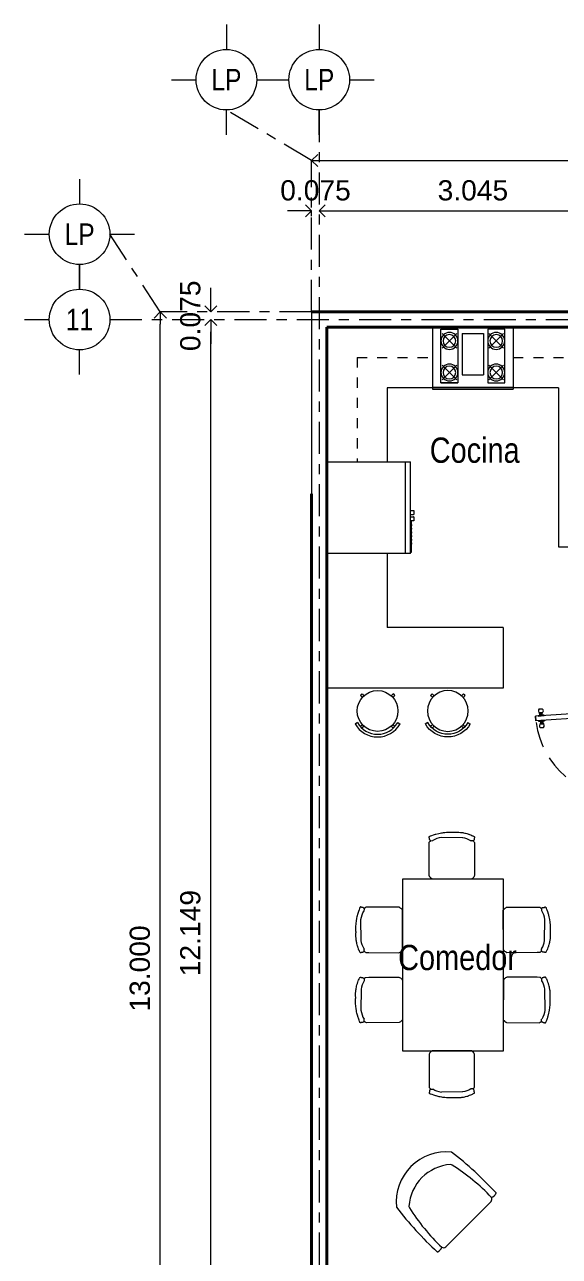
# Model space of a CAD drawing. Header units: millimetres. Extents: x 5 to 43.9, y 4.7 to 24.1.
# Drawn here: x 4.97 to 10.27, y 11.9 to 24.1 of the extents above; entities that cross this region are included whole.
import ezdxf
from ezdxf.enums import TextEntityAlignment as Align

# ---------------------------------------------------------------- set-up
doc = ezdxf.new("R2010")
doc.units = ezdxf.units.MM
for name, pattern in [('ACAD_ISO03W100', [30, 12, -18]), ('ACAD_ISO04W100', [30, 24, -3, 0, -3]), ('ACAD_ISO06W100', [36, 24, -3, 0, -3, 0, -3, 0, -3]), ('CENTER', [50.8, 31.75, -6.35, 6.35, -6.35]), ('CRISTAL', [0.6, 0.2, -0.05, 0, -0.05, 0.2, -0.05, 0, -0.05]), ('Plantas Arquitectónicas-Balcones-050614_xref$0$DASHED2', [0.375, 0.25, -0.125])]:
    doc.linetypes.add(name, pattern=pattern)
for name, color, linetype, lineweight in [('A-COTAS', 55, 'Continuous', 9), ('A-LINEA EJE', 8, 'CENTER', 5), ('A-MOBILIARIO', 45, 'Continuous', 5), ('A-MOBILIARIO FIJO', 23, 'Continuous', 5), ('A-MUROS', 51, 'Continuous', 40), ('A-POLIGONO', 12, 'ACAD_ISO06W100', 50), ('A-PUERTASVENTANAS', 140, 'Continuous', 9), ('A-SIMB EJES', 1, 'ACAD_ISO04W100', 13), ('A-TEXTOS AREAS', 23, 'Continuous', 5), ('Plantas Arquitectónicas-Balcones-050614_xref$0$A-MOBILIARIO FIJO', 23, 'Continuous', 5)]:
    doc.layers.add(name, color=color, linetype=linetype, lineweight=lineweight)
doc.styles.add('AGORA-BOLD', font='ARIALN.TTF', dxfattribs={"height": 0.15})
doc.styles.add('ARIAL', font='ARIALN.TTF')
doc.styles.get("Standard").update_dxf_attribs({"font": 'arial.ttf'})
doc.dimstyles.new('UNO-SETENTAYCINCO', dxfattribs={"dimtxt": 0.2, "dimasz": 0.12, "dimexe": 0, "dimexo": 0, "dimgap": 0.1, "dimtad": 1, "dimzin": 0, "dimdsep": 46, "dimtxsty": 'Standard', "dimblk": 'OPEN90', "dimcen": 0.05, "dimclrd": 256, "dimclre": 252, "dimclrt": 256, "dimaunit": 1, "dimadec": 4, "dimazin": 0, "dimtfac": 1, "dimtix": 1, "dimtofl": 0, "dimtmove": 2, "dimatfit": 3, "dimldrblk": 'DOT', "dimfxl": 0, "dimtolj": 1, "dimtzin": 0, "dimlwd": -1, "dimlwe": -1, "dimarcsym": 0})

# ---------------------------------------------------------------- blocks, each defined once
blk = doc.blocks.new('banco barra')
at = {"layer": 'A-MOBILIARIO'}
for p, q in [((1425.275, 1157.222), (1425.251, 1157.236)), ((1425.324, 1157.242), (1425.304, 1157.262)), ((1425.339, 1157.258), (1425.32, 1157.277)), ((1425.628, 1157.277), (1425.609, 1157.258)), ((1425.644, 1157.262), (1425.625, 1157.242)), ((1425.673, 1157.222), (1425.697, 1157.236)), ((1425.324, 1156.972), (1425.304, 1156.953)), ((1425.339, 1156.957), (1425.32, 1156.937)), ((1425.628, 1156.937), (1425.609, 1156.957)), ((1425.644, 1156.953), (1425.625, 1156.972))]:
    blk.add_line(p, q, dxfattribs=at)
blk.add_circle((1425.474, 1157.107), 0.202, dxfattribs=at)
for radius, start, end in [(0.257, 30.0004, 150.0004), (0.23, 30.0004, 150.0004), (0.23, 222.2381, 227.7627), (0.23, 312.2381, 317.7627)]:
    blk.add_arc((1425.474, 1157.107), radius, start, end, dxfattribs=at)
blk = doc.blocks.new('sillon pequeño')
at = {"layer": 'A-MOBILIARIO'}
for points in [[(-0.024, 0.349, 0.226055), (-0.021, 0.408, 0.611691), (-0.024, 0.413, 0.041735), (-0.621, 0.386), (-0.622, 0.386, 0.473258), (-0.623, -0.385), (-0.621, -0.386, 0.041725), (-0.024, -0.413, 0.609597), (-0.021, -0.408, 0.22605), (-0.024, -0.349, 0.333184), (0, -0.318), (0, 0.318, 0.333184), (-0.024, 0.349)], [(-0.024, 0.349, 0.061498), (-0.528, 0.299, 0.095187), (-0.541, 0.293, 0.374849), (-0.541, -0.293, 0.095187), (-0.528, -0.299, 0.061519), (-0.024, -0.349)], [(-0.62, -0.381, 0.000003), (-0.62, -0.381, 0.000003)]]:
    blk.add_lwpolyline(points, format="xyb", dxfattribs=at)
blk = doc.blocks.new('Plantas Arquitectónicas-Balcones-050614_xref$0$puerta 0.90')
at = {"layer": 'A-PUERTASVENTANAS'}
for p, q in [((972.843, -108.165), (972.845, -108.202)), ((972.866, -108.17), (972.855, -108.17)), ((972.868, -108.168), (972.866, -108.17)), ((972.866, -108.17), (972.868, -108.194)), ((972.871, -108.151), (972.868, -108.168)), ((972.868, -108.168), (972.87, -108.195)), ((972.876, -108.151), (972.871, -108.151)), ((972.871, -108.151), (972.875, -108.211)), ((972.919, -108.12), (972.874, -108.123)), ((972.874, -108.123), (972.919, -108.12)), ((972.932, -108.981), (972.874, -108.123)), ((972.876, -108.151), (972.88, -108.211)), ((972.976, -108.978), (972.919, -108.12)), ((972.92, -108.148), (972.925, -108.148)), ((972.92, -108.148), (972.925, -108.208)), ((972.925, -108.148), (972.93, -108.163)), ((972.925, -108.148), (972.929, -108.207)), ((972.93, -108.163), (972.932, -108.191)), ((972.93, -108.163), (972.932, -108.165)), ((972.932, -108.165), (972.944, -108.164)), ((972.932, -108.165), (972.934, -108.189)), ((972.944, -108.164), (972.945, -108.188)), ((972.944, -108.165), (972.95, -108.165)), ((972.95, -108.165), (972.951, -108.187)), ((972.951, -108.163), (972.952, -108.189)), ((972.955, -108.157), (972.957, -108.194)), ((972.991, -108.158), (972.993, -108.189)), ((972.807, -108.17), (972.809, -108.201)), ((972.848, -108.17), (972.849, -108.196)), ((972.855, -108.171), (972.849, -108.172)), ((972.849, -108.172), (972.85, -108.194)), ((972.856, -108.194), (972.85, -108.194)), ((972.855, -108.17), (972.856, -108.194)), ((972.868, -108.194), (972.856, -108.194)), ((972.87, -108.195), (972.868, -108.194)), ((972.875, -108.211), (972.87, -108.195)), ((972.88, -108.211), (972.875, -108.211)), ((972.925, -108.208), (972.929, -108.207)), ((972.929, -108.207), (972.932, -108.191)), ((972.932, -108.191), (972.934, -108.189)), ((972.934, -108.189), (972.945, -108.188)), ((972.945, -108.188), (972.951, -108.187)), ((972.096, -109.068), (972.096, -108.978)), ((972.096, -108.978), (972.116, -108.978)), ((972.116, -108.978), (972.116, -109.023)), ((972.126, -109.023), (972.116, -109.023)), ((972.126, -109.023), (972.126, -109.068)), ((972.976, -108.978), (972.932, -108.981)), ((972.966, -109.023), (972.966, -109.068)), ((972.966, -109.023), (972.976, -109.023)), ((972.976, -108.978), (972.976, -109.023)), ((972.996, -108.978), (972.976, -108.978)), ((972.996, -109.068), (972.996, -108.978)), ((972.126, -109.068), (972.096, -109.068)), ((972.966, -109.068), (972.996, -109.068))]:
    blk.add_line(p, q, dxfattribs=at)
at = {"layer": 'A-PUERTASVENTANAS', "linetype": 'Plantas Arquitectónicas-Balcones-050614_xref$0$DASHED2'}
blk.add_arc((972.976, -108.978), 0.86, 97.9994, 180, dxfattribs=at)
at = {"layer": 'A-PUERTASVENTANAS'}
for centre, start, end in [((972.827, -108.184), 30.4188, 145.3971), ((972.973, -108.174), 42.3302, 157.3085), ((972.827, -108.184), 222.3302, 337.3085), ((972.973, -108.174), 210.4188, 325.3971)]:
    blk.add_arc(centre, 0.0249, start, end, dxfattribs=at)
blk = doc.blocks.new('estufa')
at = {"layer": 'A-MOBILIARIO FIJO', "ltscale": 0.0125}
for p, q in [((969.038, -113.317), (969.038, -112.517)), ((969.652, -112.517), (969.038, -112.517)), ((969.059, -113.317), (969.059, -112.517)), ((969.652, -112.517), (969.652, -112.917)), ((969.18, -113.023), (969.18, -112.811)), ((969.589, -112.811), (969.18, -112.811)), ((969.589, -113.023), (969.589, -112.811)), ((969.652, -113.317), (969.652, -112.917)), ((969.589, -113.023), (969.18, -113.023)), ((969.652, -113.317), (969.038, -113.317))]:
    blk.add_line(p, q, dxfattribs=at)
for points in [[(969.101, -112.768), (969.101, -112.601)], [(969.276, -112.612), (969.203, -112.685), (969.131, -112.612)], [(969.589, -112.612), (969.516, -112.685), (969.443, -112.757)], [(969.443, -112.612), (969.516, -112.685), (969.589, -112.757)], [(969.131, -112.757), (969.203, -112.685), (969.276, -112.757)], [(969.101, -113.233), (969.101, -113.065)], [(969.131, -113.076), (969.203, -113.149), (969.276, -113.076)], [(969.276, -113.222), (969.203, -113.149), (969.131, -113.222)], [(969.443, -113.076), (969.516, -113.149), (969.443, -113.222)], [(969.589, -113.076), (969.516, -113.149), (969.589, -113.222)]]:
    blk.add_lwpolyline(points, dxfattribs=at)
for points in [[(969.101, -112.601), (969.633, -112.601), (969.633, -112.768), (969.101, -112.768)], [(969.633, -113.065), (969.101, -113.065), (969.101, -113.233), (969.633, -113.233)]]:
    blk.add_lwpolyline(points, close=True, dxfattribs=at)
for centre, radius in [((969.203, -112.685), 0.0839), ((969.203, -112.685), 0.0629), ((969.516, -112.685), 0.0839), ((969.516, -112.685), 0.0629), ((969.516, -112.685), 0.0629), ((969.203, -113.149), 0.0839), ((969.203, -113.149), 0.0629), ((969.516, -113.149), 0.0839), ((969.516, -113.149), 0.0629), ((969.516, -113.149), 0.0629)]:
    blk.add_circle(centre, radius, dxfattribs=at)
blk = doc.blocks.new('Plantas Arquitectónicas-Balcones-050614_xref$0$refrigerador 23 planta')
at = {"layer": 'Plantas Arquitectónicas-Balcones-050614_xref$0$A-MOBILIARIO FIJO', "linetype": 'Continuous', "lineweight": 0}
for p, q in [((8.823, 1.112), (8.823, 1.942)), ((8.823, 1.942), (9.731, 1.942)), ((9.731, 1.942), (9.731, 1.112)), ((9.731, 1.164), (8.823, 1.164)), ((8.823, 1.112), (9.731, 1.112)), ((8.834, 1.105), (8.834, 1.112)), ((9.146, 1.105), (8.834, 1.105)), ((8.916, 1.103), (8.916, 1.105)), ((8.928, 1.103), (8.916, 1.103)), ((8.928, 1.105), (8.928, 1.103)), ((8.953, 1.103), (8.953, 1.105)), ((8.965, 1.103), (8.953, 1.103)), ((8.965, 1.105), (8.965, 1.103)), ((8.989, 1.103), (8.989, 1.105)), ((9.002, 1.103), (8.989, 1.103)), ((9.002, 1.105), (9.002, 1.103)), ((9.026, 1.103), (9.026, 1.105)), ((9.038, 1.103), (9.026, 1.103)), ((9.038, 1.105), (9.038, 1.103)), ((9.063, 1.103), (9.063, 1.105)), ((9.075, 1.103), (9.063, 1.103)), ((9.075, 1.105), (9.075, 1.103)), ((9.099, 1.103), (9.099, 1.105)), ((9.112, 1.103), (9.099, 1.103)), ((9.112, 1.105), (9.112, 1.103)), ((9.146, 1.089), (9.146, 1.112)), ((9.188, 1.112), (9.188, 1.091)), ((9.208, 1.092), (9.208, 1.112)), ((9.25, 1.112), (9.25, 1.087)), ((9.146, 1.087), (9.146, 1.089)), ((9.146, 1.082), (9.146, 1.087)), ((9.147, 1.079), (9.146, 1.082)), ((9.187, 1.079), (9.147, 1.079)), ((9.188, 1.087), (9.187, 1.082)), ((9.187, 1.082), (9.187, 1.079)), ((9.188, 1.091), (9.188, 1.084)), ((9.188, 1.084), (9.188, 1.087)), ((9.208, 1.089), (9.208, 1.092)), ((9.208, 1.087), (9.208, 1.089)), ((9.209, 1.082), (9.208, 1.087)), ((9.209, 1.079), (9.209, 1.082)), ((9.249, 1.079), (9.209, 1.079)), ((9.25, 1.082), (9.249, 1.079)), ((9.25, 1.087), (9.25, 1.082))]:
    blk.add_line(p, q, dxfattribs=at)
blk = doc.blocks.new('_Open90')
at = {"color": 0, "linetype": 'ByBlock', "lineweight": -2}
for p, q in [((0, 0), (-1, 0)), ((-0.5, 0.5), (0, 0)), ((0, 0), (-0.5, -0.5))]:
    blk.add_line(p, q, dxfattribs=at)
blk = doc.blocks.new('*D128')
at = {"layer": 'A-COTAS', "ltscale": 0.01, "transparency": 16777216}
for p, q in [((7.695, 22.254), (7.575, 22.254)), ((8.01, 22.254), (8.13, 22.254))]:
    blk.add_line(p, q, dxfattribs=at)
at = {"layer": 'A-COTAS', "color": 252, "linetype": 'CRISTAL', "ltscale": 0.01, "transparency": 16777216}
blk.add_line((7.815, 22.003), (7.815, 22.254), dxfattribs=at)
at = {"layer": 'Defpoints', "color": 0, "ltscale": 0.01, "transparency": 16777216}
for p in [(7.89, 22.254), (7.89, 22.254), (7.815, 22.003)]:
    blk.add_point(p, dxfattribs=at)
at = {"layer": 'A-COTAS', "ltscale": 0.01, "transparency": 16777216, "xscale": 0.12, "yscale": 0.12, "zscale": 0.12}
blk.add_blockref('_Open90', (7.815, 22.254), dxfattribs=at)
at = {"layer": 'A-COTAS', "ltscale": 0.01, "transparency": 16777216, "xscale": 0.12, "yscale": 0.12, "zscale": 0.12, "rotation": 180}
blk.add_blockref('_Open90', (7.89, 22.254), dxfattribs=at)
at = {"layer": 'A-COTAS', "ltscale": 0.01, "transparency": 16777216, "insert": (7.853, 22.456), "char_height": 0.2, "attachment_point": 5}
blk.add_mtext('\\A1;0.075', dxfattribs=at)
blk = doc.blocks.new('_Dot')
at = {"color": 0, "linetype": 'ByBlock', "lineweight": -2}
blk.add_line((-0.5, 0), (-1, 0), dxfattribs=at)
at = {"color": 0, "linetype": 'ByBlock', "const_width": 0.5}
blk.add_lwpolyline([(-0.25, 0, 1), (0.25, 0, 1)], format="xyb", close=True, dxfattribs=at)
blk = doc.blocks.new('*D97')
at = {"layer": 'A-COTAS', "ltscale": 0.01, "transparency": 16777216}
blk.add_line((8.01, 22.254), (10.815, 22.254), dxfattribs=at)
at = {"layer": 'Defpoints', "color": 0, "ltscale": 0.01, "transparency": 16777216}
for p in [(7.89, 22.254), (10.935, 22.254), (10.935, 22.254)]:
    blk.add_point(p, dxfattribs=at)
at = {"layer": 'A-COTAS', "ltscale": 0.01, "transparency": 16777216, "xscale": 0.12, "yscale": 0.12, "zscale": 0.12, "rotation": 180}
blk.add_blockref('_Open90', (7.89, 22.254), dxfattribs=at)
at = {"layer": 'A-COTAS', "ltscale": 0.01, "transparency": 16777216, "xscale": 0.12, "yscale": 0.12, "zscale": 0.12}
blk.add_blockref('_Open90', (10.935, 22.254), dxfattribs=at)
at = {"layer": 'A-COTAS', "ltscale": 0.01, "transparency": 16777216, "insert": (9.413, 22.456), "char_height": 0.2, "attachment_point": 5}
blk.add_mtext('\\A1;3.045', dxfattribs=at)
blk = doc.blocks.new('*D98')
at = {"layer": 'A-COTAS', "ltscale": 0.01, "transparency": 16777216}
blk.add_line((7.935, 22.753), (15.255, 22.753), dxfattribs=at)
at = {"layer": 'Defpoints', "color": 0, "ltscale": 0.01, "transparency": 16777216}
for p in [(7.815, 22.753), (15.375, 22.753), (15.375, 22.753)]:
    blk.add_point(p, dxfattribs=at)
at = {"layer": 'A-COTAS', "ltscale": 0.01, "transparency": 16777216, "xscale": 0.12, "yscale": 0.12, "zscale": 0.12, "rotation": 180}
blk.add_blockref('_Open90', (7.815, 22.753), dxfattribs=at)
at = {"layer": 'A-COTAS', "ltscale": 0.01, "transparency": 16777216, "xscale": 0.12, "yscale": 0.12, "zscale": 0.12}
blk.add_blockref('_Open90', (15.375, 22.753), dxfattribs=at)
at = {"layer": 'A-COTAS', "ltscale": 0.01, "transparency": 16777216, "insert": (11.595, 22.955), "char_height": 0.2, "attachment_point": 5}
blk.add_mtext('\\A1;7.560', dxfattribs=at)
blk = doc.blocks.new('*D99')
at = {"layer": 'A-COTAS', "ltscale": 0.01, "transparency": 16777216}
blk.add_line((6.815, 9.148), (6.815, 21.058), dxfattribs=at)
at = {"layer": 'Defpoints', "color": 0, "ltscale": 0.01, "transparency": 16777216}
for p in [(6.815, 21.178), (6.815, 21.178), (6.815, 9.028)]:
    blk.add_point(p, dxfattribs=at)
at = {"layer": 'A-COTAS', "ltscale": 0.01, "transparency": 16777216, "xscale": 0.12, "yscale": 0.12, "zscale": 0.12}
for p, rotation in [((6.815, 21.178), 90), ((6.815, 9.028), 270)]:
    blk.add_blockref('_Open90', p, dxfattribs=dict(at, rotation=rotation))
at = {"layer": 'A-COTAS', "ltscale": 0.01, "transparency": 16777216, "insert": (6.613, 15.103), "char_height": 0.2, "attachment_point": 5, "rotation": 90}
blk.add_mtext('\\A1;12.149', dxfattribs=at)
blk = doc.blocks.new('*D100')
at = {"layer": 'A-COTAS', "ltscale": 0.01, "transparency": 16777216}
blk.add_line((6.315, 8.373), (6.315, 21.133), dxfattribs=at)
at = {"layer": 'Defpoints', "color": 0, "ltscale": 0.01, "transparency": 16777216}
for p in [(6.315, 21.253), (6.315, 21.253), (6.315, 8.253)]:
    blk.add_point(p, dxfattribs=at)
at = {"layer": 'A-COTAS', "ltscale": 0.01, "transparency": 16777216, "xscale": 0.12, "yscale": 0.12, "zscale": 0.12}
for p, rotation in [((6.315, 21.253), 90), ((6.315, 8.253), 270)]:
    blk.add_blockref('_Open90', p, dxfattribs=dict(at, rotation=rotation))
at = {"layer": 'A-COTAS', "ltscale": 0.01, "transparency": 16777216, "insert": (6.113, 14.753), "char_height": 0.2, "attachment_point": 5, "rotation": 90}
blk.add_mtext('\\A1;13.000', dxfattribs=at)
blk = doc.blocks.new('silla comedor HE')
at = {"layer": 'A-MOBILIARIO'}
for p, q in [((-0.253, -0.206), (-0.251, 0.214)), ((-0.251, 0.214), (-0.248, 0.219)), ((-0.248, 0.219), (-0.243, 0.225)), ((-0.243, 0.225), (-0.24, 0.229)), ((-0.24, 0.229), (-0.236, 0.232)), ((-0.236, 0.232), (-0.233, 0.234)), ((-0.233, 0.234), (-0.23, 0.237)), ((-0.23, 0.237), (-0.224, 0.241)), ((-0.224, 0.241), (-0.221, 0.243)), ((-0.221, 0.243), (-0.216, 0.245)), ((-0.216, 0.245), (0.139, 0.245)), ((0.139, 0.245), (0.145, 0.243)), ((0.145, 0.243), (0.148, 0.241)), ((0.148, 0.241), (0.152, 0.238)), ((0.152, 0.238), (0.154, 0.237)), ((0.154, 0.237), (0.156, 0.235)), ((0.156, 0.235), (0.158, 0.232)), ((0.158, 0.232), (0.159, 0.231)), ((0.159, 0.231), (0.16, 0.229)), ((0.16, 0.229), (0.161, 0.227)), ((0.161, 0.227), (0.162, 0.228)), ((0.162, 0.228), (0.163, 0.231)), ((0.163, 0.231), (0.166, 0.234)), ((0.166, 0.234), (0.168, 0.236)), ((0.168, 0.236), (0.17, 0.237)), ((0.17, 0.237), (0.173, 0.239)), ((0.173, 0.239), (0.175, 0.24)), ((0.175, 0.24), (0.178, 0.241)), ((0.178, 0.241), (0.181, 0.242)), ((0.181, 0.242), (0.184, 0.242)), ((0.184, 0.242), (0.187, 0.242)), ((0.187, 0.242), (0.188, 0.242)), ((0.188, 0.242), (0.19, 0.242)), ((0.19, 0.242), (0.192, 0.241)), ((0.192, 0.241), (0.193, 0.241)), ((0.193, 0.243), (0.194, 0.244)), ((0.193, 0.241), (0.193, 0.243)), ((0.193, 0.241), (0.193, 0.241)), ((0.194, 0.244), (0.195, 0.245)), ((0.195, 0.245), (0.197, 0.245)), ((0.197, 0.245), (0.198, 0.246)), ((0.198, 0.246), (0.199, 0.246)), ((0.199, 0.246), (0.201, 0.246)), ((0.201, 0.246), (0.204, 0.245)), ((0.204, 0.245), (0.205, 0.245)), ((0.205, 0.245), (0.206, 0.244)), ((0.206, 0.244), (0.207, 0.243)), ((0.207, 0.243), (0.207, 0.243)), ((0.207, 0.243), (0.208, 0.242)), ((0.208, 0.242), (0.209, 0.239)), ((0.209, 0.239), (0.21, 0.236)), ((0.21, 0.236), (0.212, 0.233)), ((0.212, 0.233), (0.213, 0.23)), ((0.213, 0.23), (0.218, 0.216)), ((0.218, 0.216), (0.225, 0.197)), ((0.225, 0.197), (0.228, 0.187)), ((0.228, 0.187), (0.231, 0.177)), ((0.231, 0.177), (0.232, 0.174)), ((0.232, 0.174), (0.24, 0.141)), ((0.24, 0.141), (0.243, 0.126)), ((0.243, 0.126), (0.246, 0.11)), ((0.246, 0.11), (0.247, 0.102)), ((0.247, 0.102), (0.249, 0.089)), ((0.249, 0.089), (0.25, 0.075)), ((0.25, 0.075), (0.252, 0.058)), ((0.252, 0.058), (0.253, 0.044)), ((0.253, 0.044), (0.253, 0.034)), ((0.253, 0.034), (0.253, 0.014)), ((0.253, 0.014), (0.253, 0.006)), ((0.253, 0.006), (0.253, -0.005)), ((0.247, -0.126), (0.244, -0.139)), ((0.248, -0.118), (0.247, -0.126)), ((0.25, -0.108), (0.248, -0.118)), ((0.251, -0.101), (0.25, -0.108)), ((0.253, -0.074), (0.251, -0.092)), ((0.251, -0.092), (0.251, -0.101)), ((0.253, -0.017), (0.252, -0.02)), ((0.252, -0.02), (0.252, -0.024)), ((0.252, -0.024), (0.252, -0.027)), ((0.252, -0.027), (0.252, -0.031)), ((0.252, -0.031), (0.253, -0.039)), ((0.253, -0.005), (0.253, -0.017)), ((0.253, -0.039), (0.253, -0.049)), ((0.253, -0.049), (0.253, -0.057)), ((0.253, -0.057), (0.253, -0.063)), ((0.253, -0.063), (0.253, -0.074)), ((-0.25, -0.214), (-0.253, -0.206)), ((-0.246, -0.221), (-0.25, -0.214)), ((-0.243, -0.226), (-0.246, -0.221)), ((-0.239, -0.23), (-0.243, -0.226)), ((-0.231, -0.236), (-0.239, -0.23)), ((-0.221, -0.241), (-0.231, -0.236)), ((-0.215, -0.244), (-0.221, -0.241)), ((0.11, -0.244), (-0.215, -0.244)), ((0.14, -0.244), (0.11, -0.244)), ((0.143, -0.242), (0.14, -0.244)), ((0.146, -0.241), (0.143, -0.242)), ((0.151, -0.237), (0.146, -0.241)), ((0.155, -0.232), (0.151, -0.237)), ((0.159, -0.228), (0.155, -0.232)), ((0.161, -0.231), (0.159, -0.228)), ((0.159, -0.228), (0.159, -0.228)), ((0.162, -0.233), (0.161, -0.231)), ((0.164, -0.234), (0.162, -0.233)), ((0.165, -0.236), (0.164, -0.234)), ((0.167, -0.237), (0.165, -0.236)), ((0.17, -0.239), (0.167, -0.237)), ((0.172, -0.24), (0.17, -0.239)), ((0.175, -0.241), (0.172, -0.24)), ((0.177, -0.242), (0.175, -0.241)), ((0.18, -0.242), (0.177, -0.242)), ((0.183, -0.242), (0.18, -0.242)), ((0.184, -0.242), (0.183, -0.242)), ((0.187, -0.242), (0.184, -0.242)), ((0.189, -0.241), (0.187, -0.242)), ((0.19, -0.241), (0.189, -0.241)), ((0.191, -0.241), (0.19, -0.241)), ((0.191, -0.243), (0.191, -0.241)), ((0.192, -0.245), (0.191, -0.243)), ((0.193, -0.245), (0.192, -0.245)), ((0.194, -0.246), (0.193, -0.245)), ((0.196, -0.246), (0.194, -0.246)), ((0.198, -0.246), (0.196, -0.246)), ((0.2, -0.246), (0.198, -0.246)), ((0.201, -0.245), (0.2, -0.246)), ((0.202, -0.245), (0.201, -0.245)), ((0.204, -0.244), (0.202, -0.245)), ((0.205, -0.242), (0.204, -0.244)), ((0.206, -0.24), (0.205, -0.242)), ((0.209, -0.235), (0.206, -0.24)), ((0.212, -0.228), (0.209, -0.235)), ((0.215, -0.223), (0.212, -0.228)), ((0.219, -0.215), (0.215, -0.223)), ((0.223, -0.206), (0.219, -0.215)), ((0.228, -0.192), (0.223, -0.206)), ((0.231, -0.185), (0.228, -0.192)), ((0.233, -0.179), (0.231, -0.185)), ((0.236, -0.171), (0.233, -0.179)), ((0.238, -0.163), (0.236, -0.171)), ((0.242, -0.149), (0.238, -0.163)), ((0.244, -0.139), (0.242, -0.149))]:
    blk.add_line(p, q, dxfattribs=at)
at = {"layer": 'A-MOBILIARIO', "lineweight": 5}
for p, q in [((0.162, 0.228), (0.162, 0.207)), ((0.192, -0.117), (0.196, 0.111)), ((0.159, -0.228), (0.159, -0.207))]:
    blk.add_line(p, q, dxfattribs=at)
for centre, radius, start, end in [((0.184, 0.218), 0.0241, 205.4828, 208.4214), ((-0.055, 0.077), 0.254, 7.6217, 30.6107), ((-0.002, -0.096), 0.195, 325.6615, 354.1337), ((0.181, -0.218), 0.0241, 151.4538, 154.3925)]:
    blk.add_arc(centre, radius, start, end, dxfattribs=at)
blk = doc.blocks.new('SIMB EJE')
for p, q in [((0, 1.308), (0, 1.014)), ((-0.654, 0.654), (-0.36, 0.654)), ((0.36, 0.654), (0.654, 0.654)), ((0, 0), (0, 0.294))]:
    blk.add_line(p, q)
blk.add_lwpolyline([(0.36, 0.654, 1), (-0.36, 0.654, 1)], format="xyb", close=True)
at = {"linetype": 'ByBlock', "style": 'AGORA-BOLD'}
blk.add_attdef('EJE', text='', height=0.256, dxfattribs=at).set_placement((0.018, 0.56), align=Align.MIDDLE_CENTER)
blk = doc.blocks.new('*D138')
at = {"layer": 'A-COTAS', "ltscale": 0.01, "transparency": 16777216}
for p, q in [((6.815, 21.373), (6.815, 21.493)), ((6.815, 21.058), (6.815, 20.938))]:
    blk.add_line(p, q, dxfattribs=at)
at = {"layer": 'Defpoints', "color": 0, "ltscale": 0.01, "transparency": 16777216}
for p in [(6.815, 21.253), (6.815, 21.253), (6.815, 21.178)]:
    blk.add_point(p, dxfattribs=at)
at = {"layer": 'A-COTAS', "ltscale": 0.01, "transparency": 16777216, "xscale": 0.12, "yscale": 0.12, "zscale": 0.12}
for p, rotation in [((6.815, 21.253), 270), ((6.815, 21.178), 90)]:
    blk.add_blockref('_Open90', p, dxfattribs=dict(at, rotation=rotation))
at = {"layer": 'A-COTAS', "ltscale": 0.01, "transparency": 16777216, "insert": (6.613, 21.215), "char_height": 0.2, "attachment_point": 5, "rotation": 90}
blk.add_mtext('\\A1;0.075', dxfattribs=at)

msp = doc.modelspace()

# ---------------------------------------------------------------- linework, layer by layer
at = {"layer": 'A-LINEA EJE', "ltscale": 0.01}
for p, q in [((7.815, 22.7528), (6.97, 23.2528)), ((7.89, 23.2528), (7.89, 8.2528)), ((7.815, 21.2528), (7.815, 22.7528)), ((6.315, 21.2528), (5.815, 22.0228)), ((7.815, 21.2528), (6.315, 21.2528)), ((5.815, 21.1778), (10.935, 21.1778))]:
    msp.add_line(p, q, dxfattribs=at)
at = {"layer": 'A-MOBILIARIO', "linetype": 'ACAD_ISO03W100', "ltscale": 0.005}
for p, q in [((8.265, 20.8028), (8.265, 19.7693)), ((8.265, 20.8028), (9.0125, 20.8028)), ((9.8125, 20.8028), (10.56, 20.8028))]:
    msp.add_line(p, q, dxfattribs=at)
at = {"layer": 'A-MOBILIARIO', "ltscale": 0.5}
for p, q in [((8.565, 20.5028), (8.565, 19.7693)), ((10.26, 20.5028), (8.565, 20.5028)), ((10.26, 20.5028), (10.26, 18.9278)), ((10.26, 18.9278), (10.86, 18.9278)), ((8.565, 18.8614), (8.565, 18.1278)), ((9.7125, 18.1278), (8.565, 18.1278)), ((9.7125, 18.1278), (9.7125, 17.5278)), ((9.7125, 17.5278), (7.965, 17.5278))]:
    msp.add_line(p, q, dxfattribs=at)
at = {"layer": 'A-MOBILIARIO', "extrusion": (0, 0, -1)}
for p, q in [((9.7147, 15.6386), (8.7147, 15.6386)), ((8.7147, 15.6386), (8.7147, 13.9386)), ((9.7147, 13.9386), (9.7147, 15.6386)), ((8.7147, 13.9386), (9.7147, 13.9386))]:
    msp.add_line(p, q, dxfattribs=at)
at = {"layer": 'A-MUROS'}
for p, q in [((7.815, 21.2528), (11.01, 21.2528)), ((7.965, 21.1028), (7.965, 9.1028)), ((7.965, 21.1028), (10.86, 21.1028)), ((7.815, 8.9528), (7.815, 19.4528))]:
    msp.add_line(p, q, dxfattribs=at)
at = {"layer": 'A-POLIGONO', "ltscale": 0.025, "const_width": 0.015}
msp.add_lwpolyline([(7.815, 21.2528, -0.000437), (15.375, 21.2528), (15.315, 8.2528, 0.0001713), (7.815, 8.2528, -0.0001713)], format="xyb", dxfattribs=at)
msp.add_lwpolyline([(7.815, 21.2528), (7.815, 8.2528)], dxfattribs=at)

# ---------------------------------------------------------------- block references
at = {"layer": 'A-MOBILIARIO', "ltscale": 0.5, "rotation": 180}
msp.add_blockref('banco barra', (1433.9425, 1174.4095), dxfattribs=at)
at = {"layer": 'A-MOBILIARIO', "ltscale": 0.5, "xscale": -1, "rotation": 180}
msp.add_blockref('banco barra', (-1416.3096, 1174.4095), dxfattribs=at)
at = {"layer": 'A-MOBILIARIO'}
for p, xscale, yscale, zscale, rotation in [((9.2045, 15.87), 0.9183673000000004, 0.9183673000000004, 0.9183673000000004, 90.06236628752752), ((8.4832, 15.1349), -0.9183673000000102, 0.9183673000000072, 0.9183673000000072, 359.6328251971534), ((9.9462, 15.1349), 0.9183673000000292, 0.9183673000000292, 0.9183673000000292, 0.3671748028464746), ((8.4832, 14.4422), 0.9183673000000133, 0.9183673000000133, 0.9183673000000133, 180.3671748028464), ((9.9462, 14.4422), -0.918367299999963, 0.9183672999999596, 0.9183673000000072, 179.6328251971534), ((9.2045, 13.7071), -0.9183673000000004, 0.9183673000000004, 0.9183673000000002, 89.93763371247239)]:
    msp.add_blockref('silla comedor HE', p, dxfattribs=dict(at, xscale=xscale, yscale=yscale, zscale=zscale, rotation=rotation))
at = {"layer": 'A-MOBILIARIO', "rotation": 314.9999999999999}
msp.add_blockref('sillon pequeño', (9.3681, 12.2225), dxfattribs=at)
at = {"layer": 'A-MOBILIARIO FIJO', "extrusion": (0, 0, -1), "zscale": -1, "rotation": 90.00000000000004}
msp.add_blockref('estufa', (-122.3293, -948.5494), dxfattribs=at)
at = {"layer": 'A-PUERTASVENTANAS', "rotation": 90}
msp.add_blockref('Plantas Arquitectónicas-Balcones-050614_xref$0$puerta 0.90', (-98.0876, -955.6687), dxfattribs=at)
at = {"layer": 'A-SIMB EJES'}
ref = msp.add_blockref('SIMB EJE', (6.97, 24.0978), dxfattribs=dict(at, xscale=-0.8333333333331439, yscale=0.8333333333331439, zscale=0.8333333333331439, rotation=180))
ref.add_attrib('EJE', 'LP', dxfattribs={"layer": '0', "linetype": 'ByBlock', "height": 0.21333, "style": 'AGORA-BOLD'}).set_placement((6.97, 23.5528), align=Align.MIDDLE_CENTER)
ref = msp.add_blockref('SIMB EJE', (7.89, 24.0978), dxfattribs=dict(at, xscale=-0.8333333333331439, yscale=0.8333333333331439, zscale=0.8333333333331439, rotation=180))
ref.add_attrib('EJE', 'LP', dxfattribs={"layer": '0', "linetype": 'ByBlock', "height": 0.21333, "style": 'AGORA-BOLD'}).set_placement((7.89, 23.5528), align=Align.MIDDLE_CENTER)
ref = msp.add_blockref('SIMB EJE', (5.515, 22.5678), dxfattribs=dict(at, xscale=-0.8333333333331439, yscale=0.8333333333331439, zscale=0.8333333333331439, rotation=180))
ref.add_attrib('EJE', 'LP', dxfattribs={"layer": '0', "linetype": 'ByBlock', "height": 0.21333, "style": 'AGORA-BOLD'}).set_placement((5.515, 22.0228), align=Align.MIDDLE_CENTER)
ref = msp.add_blockref('SIMB EJE', (5.515, 21.7228), dxfattribs=dict(at, xscale=-0.8333333333331439, yscale=0.8333333333331439, zscale=0.8333333333331439, rotation=180))
ref.add_attrib('EJE', '11', dxfattribs={"layer": '0', "linetype": 'ByBlock', "height": 0.21333, "style": 'AGORA-BOLD'}).set_placement((5.515, 21.1778), align=Align.MIDDLE_CENTER)
at = {"layer": 'Plantas Arquitectónicas-Balcones-050614_xref$0$A-MOBILIARIO FIJO', "rotation": 89.9999999999999}
msp.add_blockref('Plantas Arquitectónicas-Balcones-050614_xref$0$refrigerador 23 planta', (9.9073, 10.0381), dxfattribs=at)

# ---------------------------------------------------------------- texts
at = {"layer": 'A-TEXTOS AREAS', "ltscale": 0.3, "style": 'ARIAL'}
for s, p in [('Cocina', (8.9855, 19.7598)), ('Comedor', (8.6723, 14.7367))]:
    msp.add_text(s, height=0.25, dxfattribs=at).set_placement(p)

# ---------------------------------------------------------------- dimensions: what is measured, and where the dimension line sits
at = {"layer": 'A-COTAS', "ltscale": 0.01}
for base, p1, p2, picture, middle in [((15.375, 22.7528), (7.815, 22.7528), (15.375, 22.7528), '*D98', (11.595, 22.955)), ((7.89, 22.2536), (7.815, 22.0028), (7.89, 22.2536), '*D128', (7.8525, 22.4558)), ((10.935, 22.2536), (7.89, 22.2536), (10.935, 22.2536), '*D97', (9.4125, 22.4558))]:
    dim = msp.add_linear_dim(base=base, p1=p1, p2=p2, dimstyle='UNO-SETENTAYCINCO', override={"dimdec": 3, "dimfxl": 0.08}, dxfattribs=at)
    dim.commit()
    dim.dimension.update_dxf_attribs({"geometry": picture, "text_midpoint": middle})
for base, p1, p2, picture, middle in [((6.815, 21.2528), (6.815, 21.1778), (6.815, 21.2528), '*D138', (6.6129, 21.2153)), ((6.315, 21.2528), (6.315, 8.2528), (6.315, 21.2528), '*D100', (6.1128, 14.7528)), ((6.815, 21.1778), (6.815, 9.0284), (6.815, 21.1778), '*D99', (6.6129, 15.1031))]:
    dim = msp.add_linear_dim(base=base, p1=p1, p2=p2, angle=90, dimstyle='UNO-SETENTAYCINCO', override={"dimdec": 3, "dimfxl": 0.08}, dxfattribs=at)
    dim.commit()
    dim.dimension.update_dxf_attribs({"geometry": picture, "text_midpoint": middle})

doc.saveas('drawing.dxf')
